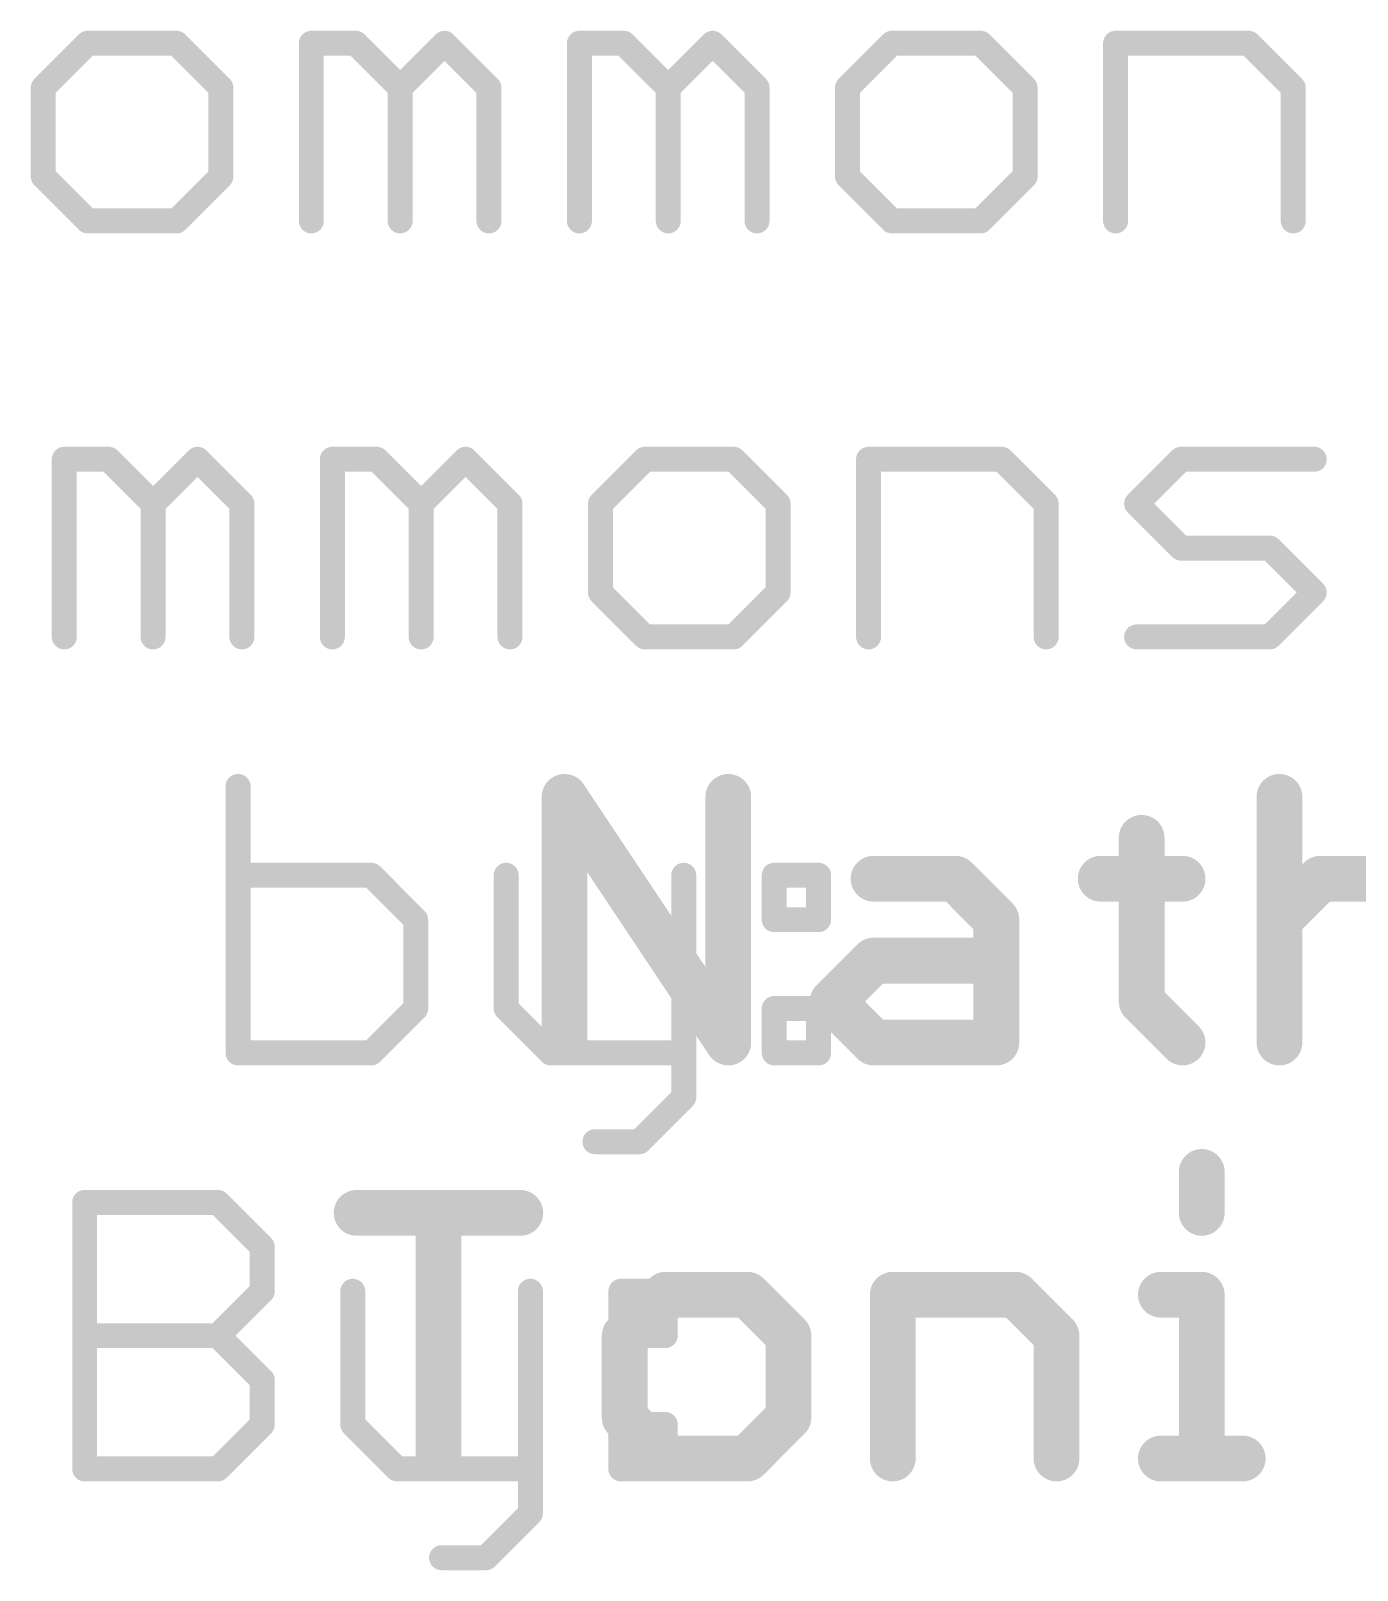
# Model space of a CAD drawing. Extents: x -17 to 90, y -12 to 22.
# Drawn here: x 27.36 to 35.46, y -11.97 to -2.57 of the extents above; entities that cross this region are included whole.
import ezdxf

# ---------------------------------------------------------------- set-up
doc = ezdxf.new("R2010")
doc.units = 0
doc.layers.add('51', color=53, linetype='CONTINUOUS')

msp = doc.modelspace()

# ---------------------------------------------------------------- linework, layer by layer
at = {"layer": '51'}
for points, const_width in [([(27.7074, -2.6491), (27.4362, -2.9203)], 0.1524), ([(28.2497, -2.6491), (27.7074, -2.6491)], 0.1524), ([(28.5209, -2.9203), (28.2497, -2.6491)], 0.1524), ([(29.0734, -3.7338), (29.0734, -2.6491)], 0.1524), ([(29.0734, -2.6491), (29.3445, -2.6491)], 0.1524), ([(29.3445, -2.6491), (29.6157, -2.9203)], 0.1524), ([(29.6157, -2.9203), (29.8868, -2.6491)], 0.1524), ([(29.8868, -2.6491), (30.158, -2.9203)], 0.1524), ([(30.7105, -3.7338), (30.7105, -2.6491)], 0.1524), ([(30.7105, -2.6491), (30.9817, -2.6491)], 0.1524), ([(30.9817, -2.6491), (31.2528, -2.9203)], 0.1524), ([(31.2528, -2.9203), (31.524, -2.6491)], 0.1524), ([(31.524, -2.6491), (31.7952, -2.9203)], 0.1524), ([(32.6188, -2.6491), (32.3477, -2.9203)], 0.1524), ([(33.1612, -2.6491), (32.6188, -2.6491)], 0.1524), ([(33.4323, -2.9203), (33.1612, -2.6491)], 0.1524), ([(33.9848, -3.7338), (33.9848, -2.6491)], 0.1524), ([(33.9848, -2.6491), (34.7983, -2.6491)], 0.1524), ([(34.7983, -2.6491), (35.0695, -2.9203)], 0.1524), ([(27.4362, -2.9203), (27.4362, -3.4626)], 0.1524), ([(28.5209, -3.4626), (28.5209, -2.9203)], 0.1524), ([(29.6157, -2.9203), (29.6157, -3.7338)], 0.1524), ([(30.158, -2.9203), (30.158, -3.7338)], 0.1524), ([(31.2528, -2.9203), (31.2528, -3.7338)], 0.1524), ([(31.7952, -2.9203), (31.7952, -3.7338)], 0.1524), ([(32.3477, -2.9203), (32.3477, -3.4626)], 0.1524), ([(33.4323, -3.4626), (33.4323, -2.9203)], 0.1524), ([(35.0695, -2.9203), (35.0695, -3.7338)], 0.1524), ([(27.4362, -3.4626), (27.7074, -3.7338)], 0.1524), ([(28.2497, -3.7338), (28.5209, -3.4626)], 0.1524), ([(32.3477, -3.4626), (32.6188, -3.7338)], 0.1524), ([(33.1612, -3.7338), (33.4323, -3.4626)], 0.1524), ([(27.7074, -3.7338), (28.2497, -3.7338)], 0.1524), ([(32.6188, -3.7338), (33.1612, -3.7338)], 0.1524), ([(27.5646, -6.2738), (27.5646, -5.1891)], 0.1524), ([(27.5646, -5.1891), (27.8358, -5.1891)], 0.1524), ([(27.8358, -5.1891), (28.1069, -5.4603)], 0.1524), ([(28.1069, -5.4603), (28.3781, -5.1891)], 0.1524), ([(28.3781, -5.1891), (28.6493, -5.4603)], 0.1524), ([(29.2018, -6.2738), (29.2018, -5.1891)], 0.1524), ([(29.2018, -5.1891), (29.4729, -5.1891)], 0.1524), ([(29.4729, -5.1891), (29.7441, -5.4603)], 0.1524), ([(29.7441, -5.4603), (30.0153, -5.1891)], 0.1524), ([(30.0153, -5.1891), (30.2864, -5.4603)], 0.1524), ([(31.1101, -5.1891), (30.8389, -5.4603)], 0.1524), ([(31.6524, -5.1891), (31.1101, -5.1891)], 0.1524), ([(31.9236, -5.4603), (31.6524, -5.1891)], 0.1524), ([(32.4761, -6.2738), (32.4761, -5.1891)], 0.1524), ([(32.4761, -5.1891), (33.2896, -5.1891)], 0.1524), ([(33.2896, -5.1891), (33.5607, -5.4603)], 0.1524), ([(34.1132, -5.4603), (34.3844, -5.1891)], 0.1524), ([(34.3844, -5.1891), (35.1979, -5.1891)], 0.1524), ([(28.1069, -5.4603), (28.1069, -6.2738)], 0.1524), ([(28.6493, -5.4603), (28.6493, -6.2738)], 0.1524), ([(29.7441, -5.4603), (29.7441, -6.2738)], 0.1524), ([(30.2864, -5.4603), (30.2864, -6.2738)], 0.1524), ([(30.8389, -5.4603), (30.8389, -6.0026)], 0.1524), ([(31.9236, -6.0026), (31.9236, -5.4603)], 0.1524), ([(33.5607, -5.4603), (33.5607, -6.2738)], 0.1524), ([(34.3844, -5.7315), (34.1132, -5.4603)], 0.1524), ([(34.9267, -5.7315), (34.3844, -5.7315)], 0.1524), ([(35.1979, -6.0026), (34.9267, -5.7315)], 0.1524), ([(30.8389, -6.0026), (31.1101, -6.2738)], 0.1524), ([(31.6524, -6.2738), (31.9236, -6.0026)], 0.1524), ([(34.9267, -6.2738), (35.1979, -6.0026)], 0.1524), ([(31.1101, -6.2738), (31.6524, -6.2738)], 0.1524), ([(34.1132, -6.2738), (34.9267, -6.2738)], 0.1524), ([(28.6259, -7.1868), (28.6259, -8.8138)], 0.1524), ([(30.6197, -8.7503), (30.6197, -7.2504)], 0.2794), ([(30.6197, -7.2504), (31.6196, -8.7503)], 0.2794), ([(31.6196, -8.7503), (31.6196, -7.2504)], 0.2794), ([(34.9855, -7.2504), (34.9855, -8.7503)], 0.2794), ([(34.144, -7.5004), (34.144, -8.5003)], 0.2794), ([(32.5068, -7.7504), (33.0068, -7.7504)], 0.2794), ([(33.0068, -7.7504), (33.2568, -8.0004)], 0.2794), ([(33.894, -7.7504), (34.394, -7.7504)], 0.2794), ([(34.9855, -8.0004), (35.2354, -7.7504)], 0.2794), ([(35.2354, -7.7504), (35.7354, -7.7504)], 0.2794), ([(29.4394, -7.7291), (28.6259, -7.7291)], 0.1524), ([(29.7106, -8.0003), (29.4394, -7.7291)], 0.1524), ([(30.2631, -7.7291), (30.2631, -8.5426)], 0.1524), ([(31.3478, -7.7291), (31.3478, -9.085)], 0.1524), ([(31.9003, -7.7291), (32.1714, -7.7291)], 0.1524), ([(31.9003, -8.0003), (31.9003, -7.7291)], 0.1524), ([(32.1714, -7.7291), (32.1714, -8.0003)], 0.1524), ([(33.2568, -8.0004), (33.2568, -8.7503)], 0.2794), ([(29.7106, -8.5426), (29.7106, -8.0003)], 0.1524), ([(32.1714, -8.0003), (31.9003, -8.0003)], 0.1524), ([(32.2569, -8.5003), (32.5068, -8.2503)], 0.2794), ([(32.5068, -8.2503), (33.2568, -8.2503)], 0.2794), ([(32.5068, -8.7503), (32.2569, -8.5003)], 0.2794), ([(34.144, -8.5003), (34.394, -8.7503)], 0.2794), ([(29.4394, -8.8138), (29.7106, -8.5426)], 0.1524), ([(30.2631, -8.5426), (30.5343, -8.8138)], 0.1524), ([(31.9003, -8.5426), (32.1714, -8.5426)], 0.1524), ([(31.9003, -8.8138), (31.9003, -8.5426)], 0.1524), ([(32.1714, -8.5426), (32.1714, -8.8138)], 0.1524), ([(33.2568, -8.7503), (32.5068, -8.7503)], 0.2794), ([(28.6259, -8.8138), (29.4394, -8.8138)], 0.1524), ([(30.5343, -8.8138), (31.3478, -8.8138)], 0.1524), ([(32.1714, -8.8138), (31.9003, -8.8138)], 0.1524), ([(31.3478, -9.085), (31.0766, -9.3561)], 0.1524), ([(31.0766, -9.3561), (30.8054, -9.3561)], 0.1524), ([(34.5111, -9.5404), (34.5111, -9.7904)], 0.2794), ([(27.6892, -11.3538), (27.6892, -9.7268)], 0.1524), ([(27.6892, -9.7268), (28.5027, -9.7268)], 0.1524), ([(28.5027, -9.7268), (28.7738, -9.998)], 0.1524), ([(29.3497, -9.7904), (30.3496, -9.7904)], 0.2794), ([(29.8497, -11.2903), (29.8497, -9.7904)], 0.2794), ([(28.7738, -9.998), (28.7738, -10.2691)], 0.1524), ([(31.2368, -10.2904), (30.9869, -10.5404)], 0.2794), ([(31.7368, -10.2904), (31.2368, -10.2904)], 0.2794), ([(31.9868, -10.5404), (31.7368, -10.2904)], 0.2794), ([(32.624, -11.2903), (32.624, -10.2904)], 0.2794), ([(32.624, -10.2904), (33.374, -10.2904)], 0.2794), ([(33.374, -10.2904), (33.6239, -10.5404)], 0.2794), ([(34.2612, -10.2904), (34.5111, -10.2904)], 0.2794), ([(34.5111, -10.2904), (34.5111, -11.2903)], 0.2794), ([(28.7738, -10.2691), (28.5027, -10.5403)], 0.1524), ([(29.3263, -10.2691), (29.3263, -11.0826)], 0.1524), ([(30.411, -10.2691), (30.411, -11.625)], 0.1524), ([(30.9635, -10.2691), (31.2346, -10.2691)], 0.1524), ([(30.9635, -10.5403), (30.9635, -10.2691)], 0.1524), ([(31.2346, -10.2691), (31.2346, -10.5403)], 0.1524), ([(30.9869, -10.5404), (30.9869, -11.0403)], 0.2794), ([(31.9868, -11.0403), (31.9868, -10.5404)], 0.2794), ([(33.6239, -10.5404), (33.6239, -11.2903)], 0.2794), ([(27.6892, -10.5403), (28.5027, -10.5403)], 0.1524), ([(28.5027, -10.5403), (28.7738, -10.8115)], 0.1524), ([(31.2346, -10.5403), (30.9635, -10.5403)], 0.1524), ([(28.7738, -10.8115), (28.7738, -11.0826)], 0.1524), ([(30.9869, -11.0403), (31.2368, -11.2903)], 0.2794), ([(31.7368, -11.2903), (31.9868, -11.0403)], 0.2794), ([(28.7738, -11.0826), (28.5027, -11.3538)], 0.1524), ([(29.3263, -11.0826), (29.5975, -11.3538)], 0.1524), ([(30.9635, -11.0826), (31.2346, -11.0826)], 0.1524), ([(30.9635, -11.3538), (30.9635, -11.0826)], 0.1524), ([(31.2346, -11.0826), (31.2346, -11.3538)], 0.1524), ([(31.2368, -11.2903), (31.7368, -11.2903)], 0.2794), ([(34.2612, -11.2903), (34.7611, -11.2903)], 0.2794), ([(28.5027, -11.3538), (27.6892, -11.3538)], 0.1524), ([(29.5975, -11.3538), (30.411, -11.3538)], 0.1524), ([(31.2346, -11.3538), (30.9635, -11.3538)], 0.1524), ([(30.411, -11.625), (30.1398, -11.8961)], 0.1524), ([(30.1398, -11.8961), (29.8687, -11.8961)], 0.1524)]:
    msp.add_lwpolyline(points, dxfattribs=dict(at, const_width=const_width))
for points, const_width in [([(27.7074, -2.611, 1), (27.7074, -2.6872)], 0.0762), ([(27.7343, -2.6761, 1), (27.6804, -2.6222)], 0.0762), ([(28.2766, -2.6222, 1), (28.2227, -2.6761)], 0.0762), ([(28.2497, -2.6872, 1), (28.2497, -2.611)], 0.0762), ([(29.1115, -2.6491, 1), (29.0353, -2.6491)], 0.0762), ([(29.0734, -2.611, 1), (29.0734, -2.6872)], 0.0762), ([(29.3715, -2.6222, 1), (29.3176, -2.6761)], 0.0762), ([(29.3445, -2.6872, 1), (29.3445, -2.611)], 0.0762), ([(29.9138, -2.6222, 1), (29.8599, -2.6761)], 0.0762), ([(29.9138, -2.6761, 1), (29.8599, -2.6222)], 0.0762), ([(30.7486, -2.6491, 1), (30.6724, -2.6491)], 0.0762), ([(30.7105, -2.611, 1), (30.7105, -2.6872)], 0.0762), ([(31.0086, -2.6222, 1), (30.9547, -2.6761)], 0.0762), ([(30.9817, -2.6872, 1), (30.9817, -2.611)], 0.0762), ([(31.5509, -2.6222, 1), (31.4971, -2.6761)], 0.0762), ([(31.5509, -2.6761, 1), (31.4971, -2.6222)], 0.0762), ([(32.6188, -2.611, 1), (32.6188, -2.6872)], 0.0762), ([(32.6458, -2.6761, 1), (32.5919, -2.6222)], 0.0762), ([(33.1881, -2.6222, 1), (33.1342, -2.6761)], 0.0762), ([(33.1612, -2.6872, 1), (33.1612, -2.611)], 0.0762), ([(34.0229, -2.6491, 1), (33.9467, -2.6491)], 0.0762), ([(33.9848, -2.611, 1), (33.9848, -2.6872)], 0.0762), ([(34.8253, -2.6222, 1), (34.7714, -2.6761)], 0.0762), ([(34.7983, -2.6872, 1), (34.7983, -2.611)], 0.0762), ([(27.4743, -2.9203, 1), (27.3981, -2.9203)], 0.0762), ([(27.4093, -2.8934, 1), (27.4631, -2.9472)], 0.0762), ([(28.559, -2.9203, 1), (28.4828, -2.9203)], 0.0762), ([(28.4939, -2.9472, 1), (28.5478, -2.8934)], 0.0762), ([(29.6538, -2.9203, 1), (29.5776, -2.9203)], 0.0762), ([(29.5887, -2.8934, 1), (29.6426, -2.9472)], 0.0762), ([(29.5887, -2.9472, 1), (29.6426, -2.8934)], 0.0762), ([(30.1961, -2.9203, 1), (30.1199, -2.9203)], 0.0762), ([(30.1311, -2.9472, 1), (30.185, -2.8934)], 0.0762), ([(31.2909, -2.9203, 1), (31.2147, -2.9203)], 0.0762), ([(31.2259, -2.8934, 1), (31.2798, -2.9472)], 0.0762), ([(31.2259, -2.9472, 1), (31.2798, -2.8934)], 0.0762), ([(31.8333, -2.9203, 1), (31.7571, -2.9203)], 0.0762), ([(31.7682, -2.9472, 1), (31.8221, -2.8934)], 0.0762), ([(32.3858, -2.9203, 1), (32.3096, -2.9203)], 0.0762), ([(32.3207, -2.8934, 1), (32.3746, -2.9472)], 0.0762), ([(33.4704, -2.9203, 1), (33.3942, -2.9203)], 0.0762), ([(33.4054, -2.9472, 1), (33.4593, -2.8934)], 0.0762), ([(35.1076, -2.9203, 1), (35.0314, -2.9203)], 0.0762), ([(35.0425, -2.9472, 1), (35.0964, -2.8934)], 0.0762), ([(27.4631, -3.4357, 1), (27.4093, -3.4896)], 0.0762), ([(27.3981, -3.4626, 1), (27.4743, -3.4626)], 0.0762), ([(28.4828, -3.4626, 1), (28.559, -3.4626)], 0.0762), ([(28.5478, -3.4896, 1), (28.4939, -3.4357)], 0.0762), ([(32.3746, -3.4357, 1), (32.3207, -3.4896)], 0.0762), ([(32.3096, -3.4626, 1), (32.3858, -3.4626)], 0.0762), ([(33.3942, -3.4626, 1), (33.4704, -3.4626)], 0.0762), ([(33.4593, -3.4896, 1), (33.4054, -3.4357)], 0.0762), ([(27.7074, -3.6957, 1), (27.7074, -3.7719)], 0.0762), ([(28.2497, -3.7719, 1), (28.2497, -3.6957)], 0.0762), ([(32.6188, -3.6957, 1), (32.6188, -3.7719)], 0.0762), ([(33.1612, -3.7719, 1), (33.1612, -3.6957)], 0.0762), ([(27.6804, -3.7607, 1), (27.7343, -3.7069)], 0.0762), ([(28.2227, -3.7069, 1), (28.2766, -3.7607)], 0.0762), ([(29.0353, -3.7338, 1), (29.1115, -3.7338)], 0.0762), ([(29.5776, -3.7338, 1), (29.6538, -3.7338)], 0.0762), ([(30.1199, -3.7338, 1), (30.1961, -3.7338)], 0.0762), ([(30.6724, -3.7338, 1), (30.7486, -3.7338)], 0.0762), ([(31.2147, -3.7338, 1), (31.2909, -3.7338)], 0.0762), ([(31.7571, -3.7338, 1), (31.8333, -3.7338)], 0.0762), ([(32.5919, -3.7607, 1), (32.6458, -3.7069)], 0.0762), ([(33.1342, -3.7069, 1), (33.1881, -3.7607)], 0.0762), ([(33.9467, -3.7338, 1), (34.0229, -3.7338)], 0.0762), ([(35.0314, -3.7338, 1), (35.1076, -3.7338)], 0.0762), ([(27.6027, -5.1891, 1), (27.5265, -5.1891)], 0.0762), ([(27.5646, -5.151, 1), (27.5646, -5.2272)], 0.0762), ([(27.8627, -5.1622, 1), (27.8088, -5.2161)], 0.0762), ([(27.8358, -5.2272, 1), (27.8358, -5.151)], 0.0762), ([(28.405, -5.1622, 1), (28.3512, -5.2161)], 0.0762), ([(28.405, -5.2161, 1), (28.3512, -5.1622)], 0.0762), ([(29.2399, -5.1891, 1), (29.1637, -5.1891)], 0.0762), ([(29.2018, -5.151, 1), (29.2018, -5.2272)], 0.0762), ([(29.4999, -5.1622, 1), (29.446, -5.2161)], 0.0762), ([(29.4729, -5.2272, 1), (29.4729, -5.151)], 0.0762), ([(30.0422, -5.1622, 1), (29.9883, -5.2161)], 0.0762), ([(30.0422, -5.2161, 1), (29.9883, -5.1622)], 0.0762), ([(31.1101, -5.151, 1), (31.1101, -5.2272)], 0.0762), ([(31.137, -5.2161, 1), (31.0831, -5.1622)], 0.0762), ([(31.6793, -5.1622, 1), (31.6255, -5.2161)], 0.0762), ([(31.6524, -5.2272, 1), (31.6524, -5.151)], 0.0762), ([(32.5142, -5.1891, 1), (32.438, -5.1891)], 0.0762), ([(32.4761, -5.151, 1), (32.4761, -5.2272)], 0.0762), ([(33.3165, -5.1622, 1), (33.2626, -5.2161)], 0.0762), ([(33.2896, -5.2272, 1), (33.2896, -5.151)], 0.0762), ([(34.3844, -5.151, 1), (34.3844, -5.2272)], 0.0762), ([(34.4113, -5.2161, 1), (34.3574, -5.1622)], 0.0762), ([(35.1979, -5.2272, 1), (35.1979, -5.151)], 0.0762), ([(28.145, -5.4603, 1), (28.0688, -5.4603)], 0.0762), ([(28.08, -5.4334, 1), (28.1339, -5.4872)], 0.0762), ([(28.08, -5.4872, 1), (28.1339, -5.4334)], 0.0762), ([(28.6874, -5.4603, 1), (28.6112, -5.4603)], 0.0762), ([(28.6223, -5.4872, 1), (28.6762, -5.4334)], 0.0762), ([(29.7822, -5.4603, 1), (29.706, -5.4603)], 0.0762), ([(29.7171, -5.4334, 1), (29.771, -5.4872)], 0.0762), ([(29.7171, -5.4872, 1), (29.771, -5.4334)], 0.0762), ([(30.3245, -5.4603, 1), (30.2483, -5.4603)], 0.0762), ([(30.2595, -5.4872, 1), (30.3134, -5.4334)], 0.0762), ([(30.877, -5.4603, 1), (30.8008, -5.4603)], 0.0762), ([(30.812, -5.4334, 1), (30.8659, -5.4872)], 0.0762), ([(31.9617, -5.4603, 1), (31.8855, -5.4603)], 0.0762), ([(31.8966, -5.4872, 1), (31.9505, -5.4334)], 0.0762), ([(33.5988, -5.4603, 1), (33.5226, -5.4603)], 0.0762), ([(33.5338, -5.4872, 1), (33.5877, -5.4334)], 0.0762), ([(34.1402, -5.4334, 1), (34.0863, -5.4872)], 0.0762), ([(34.0863, -5.4334, 1), (34.1402, -5.4872)], 0.0762), ([(34.3844, -5.6934, 1), (34.3844, -5.7696)], 0.0762), ([(34.3574, -5.7584, 1), (34.4113, -5.7045)], 0.0762), ([(34.9537, -5.7045, 1), (34.8998, -5.7584)], 0.0762), ([(34.9267, -5.7696, 1), (34.9267, -5.6934)], 0.0762), ([(30.8659, -5.9757, 1), (30.812, -6.0296)], 0.0762), ([(30.8008, -6.0026, 1), (30.877, -6.0026)], 0.0762), ([(31.8855, -6.0026, 1), (31.9617, -6.0026)], 0.0762), ([(31.9505, -6.0296, 1), (31.8966, -5.9757)], 0.0762), ([(35.2248, -6.0296, 1), (35.1709, -5.9757)], 0.0762), ([(35.1709, -6.0296, 1), (35.2248, -5.9757)], 0.0762), ([(31.1101, -6.2357, 1), (31.1101, -6.3119)], 0.0762), ([(31.6524, -6.3119, 1), (31.6524, -6.2357)], 0.0762), ([(34.1132, -6.2357, 1), (34.1132, -6.3119)], 0.0762), ([(34.9267, -6.3119, 1), (34.9267, -6.2357)], 0.0762), ([(27.5265, -6.2738, 1), (27.6027, -6.2738)], 0.0762), ([(28.0688, -6.2738, 1), (28.145, -6.2738)], 0.0762), ([(28.6112, -6.2738, 1), (28.6874, -6.2738)], 0.0762), ([(29.1637, -6.2738, 1), (29.2399, -6.2738)], 0.0762), ([(29.706, -6.2738, 1), (29.7822, -6.2738)], 0.0762), ([(30.2483, -6.2738, 1), (30.3245, -6.2738)], 0.0762), ([(31.0831, -6.3007, 1), (31.137, -6.2469)], 0.0762), ([(31.6255, -6.2469, 1), (31.6793, -6.3007)], 0.0762), ([(32.438, -6.2738, 1), (32.5142, -6.2738)], 0.0762), ([(33.5226, -6.2738, 1), (33.5988, -6.2738)], 0.0762), ([(34.8998, -6.2469, 1), (34.9537, -6.3007)], 0.0762), ([(28.664, -7.1868, 1), (28.5878, -7.1868)], 0.0762), ([(30.6778, -7.2117, 1), (30.5616, -7.2892)], 0.1397), ([(30.6896, -7.2504, 1), (30.5499, -7.2504)], 0.1397), ([(31.6895, -7.2504, 1), (31.5498, -7.2504)], 0.1397), ([(35.0553, -7.2504, 1), (34.9156, -7.2504)], 0.1397), ([(34.2138, -7.5004, 1), (34.0741, -7.5004)], 0.1397), ([(32.5068, -7.6805, 1), (32.5068, -7.8202)], 0.1397), ([(33.0562, -7.701, 1), (32.9574, -7.7998)], 0.1397), ([(33.0068, -7.8202, 1), (33.0068, -7.6805)], 0.1397), ([(33.894, -7.6805, 1), (33.894, -7.8202)], 0.1397), ([(34.394, -7.8202, 1), (34.394, -7.6805)], 0.1397), ([(35.2354, -7.6805, 1), (35.2354, -7.8202)], 0.1397), ([(35.2848, -7.7998, 1), (35.186, -7.701)], 0.1397), ([(28.6259, -7.691, 1), (28.6259, -7.7672)], 0.0762), ([(29.4664, -7.7022, 1), (29.4125, -7.7561)], 0.0762), ([(29.4394, -7.7672, 1), (29.4394, -7.691)], 0.0762), ([(30.3012, -7.7291, 1), (30.225, -7.7291)], 0.0762), ([(31.3859, -7.7291, 1), (31.3097, -7.7291)], 0.0762), ([(31.9003, -7.691, 1), (31.9003, -7.7672)], 0.0762), ([(31.9384, -7.7291, 1), (31.8622, -7.7291)], 0.0762), ([(32.2095, -7.7291, 1), (32.1333, -7.7291)], 0.0762), ([(32.1714, -7.7672, 1), (32.1714, -7.691)], 0.0762), ([(33.3266, -8.0004, 1), (33.1869, -8.0004)], 0.1397), ([(33.2074, -8.0498, 1), (33.3062, -7.951)], 0.1397), ([(34.9361, -7.951, 1), (35.0348, -8.0498)], 0.1397), ([(29.7487, -8.0003, 1), (29.6725, -8.0003)], 0.0762), ([(29.6837, -8.0272, 1), (29.7375, -7.9734)], 0.0762), ([(31.9003, -7.9622, 1), (31.9003, -8.0384)], 0.0762), ([(31.8622, -8.0003, 1), (31.9384, -8.0003)], 0.0762), ([(32.1333, -8.0003, 1), (32.2095, -8.0003)], 0.0762), ([(32.1714, -8.0384, 1), (32.1714, -7.9622)], 0.0762), ([(32.5068, -8.1805, 1), (32.5068, -8.3202)], 0.1397), ([(32.5562, -8.2997, 1), (32.4574, -8.2009)], 0.1397), ([(33.2568, -8.3202, 1), (33.2568, -8.1805)], 0.1397), ([(32.3062, -8.4509, 1), (32.2075, -8.5497)], 0.1397), ([(34.1934, -8.4509, 1), (34.0946, -8.5497)], 0.1397), ([(32.2075, -8.4509, 1), (32.3062, -8.5497)], 0.1397), ([(34.0741, -8.5003, 1), (34.2138, -8.5003)], 0.1397), ([(29.6725, -8.5426, 1), (29.7487, -8.5426)], 0.0762), ([(29.7375, -8.5696, 1), (29.6837, -8.5157)], 0.0762), ([(30.29, -8.5157, 1), (30.2362, -8.5696)], 0.0762), ([(30.225, -8.5426, 1), (30.3012, -8.5426)], 0.0762), ([(31.9003, -8.5045, 1), (31.9003, -8.5807)], 0.0762), ([(31.9384, -8.5426, 1), (31.8622, -8.5426)], 0.0762), ([(32.2095, -8.5426, 1), (32.1333, -8.5426)], 0.0762), ([(32.1714, -8.5807, 1), (32.1714, -8.5045)], 0.0762), ([(31.5615, -8.789, 1), (31.6777, -8.7116)], 0.1397), ([(32.5068, -8.6805, 1), (32.5068, -8.8202)], 0.1397), ([(32.4574, -8.7997, 1), (32.5562, -8.7009)], 0.1397), ([(33.2568, -8.8202, 1), (33.2568, -8.6805)], 0.1397), ([(34.3446, -8.7997, 1), (34.4434, -8.7009)], 0.1397), ([(28.6259, -8.7757, 1), (28.6259, -8.8519)], 0.0762), ([(29.4394, -8.8519, 1), (29.4394, -8.7757)], 0.0762), ([(30.5343, -8.7757, 1), (30.5343, -8.8519)], 0.0762), ([(30.5499, -8.7503, 1), (30.6896, -8.7503)], 0.1397), ([(31.3478, -8.8519, 1), (31.3478, -8.7757)], 0.0762), ([(31.5498, -8.7503, 1), (31.6895, -8.7503)], 0.1397), ([(31.9003, -8.7757, 1), (31.9003, -8.8519)], 0.0762), ([(32.1714, -8.8519, 1), (32.1714, -8.7757)], 0.0762), ([(33.1869, -8.7503, 1), (33.3266, -8.7503)], 0.1397), ([(34.9156, -8.7503, 1), (35.0553, -8.7503)], 0.1397), ([(28.5878, -8.8138, 1), (28.664, -8.8138)], 0.0762), ([(29.4125, -8.7869, 1), (29.4664, -8.8407)], 0.0762), ([(30.5073, -8.8407, 1), (30.5612, -8.7869)], 0.0762), ([(31.8622, -8.8138, 1), (31.9384, -8.8138)], 0.0762), ([(32.1333, -8.8138, 1), (32.2095, -8.8138)], 0.0762), ([(31.3747, -9.1119, 1), (31.3208, -9.058)], 0.0762), ([(31.3097, -9.085, 1), (31.3859, -9.085)], 0.0762), ([(30.8054, -9.318, 1), (30.8054, -9.3942)], 0.0762), ([(31.0497, -9.3292, 1), (31.1035, -9.3831)], 0.0762), ([(31.0766, -9.3942, 1), (31.0766, -9.318)], 0.0762), ([(34.581, -9.5404, 1), (34.4413, -9.5404)], 0.1397), ([(27.7273, -9.7268, 1), (27.6511, -9.7268)], 0.0762), ([(27.6892, -9.6887, 1), (27.6892, -9.7649)], 0.0762), ([(28.5296, -9.6999, 1), (28.4757, -9.7538)], 0.0762), ([(28.5027, -9.7649, 1), (28.5027, -9.6887)], 0.0762), ([(29.3497, -9.7206, 1), (29.3497, -9.8603)], 0.1397), ([(29.9195, -9.7904, 1), (29.7798, -9.7904)], 0.1397), ([(30.3496, -9.8603, 1), (30.3496, -9.7206)], 0.1397), ([(34.4413, -9.7904, 1), (34.581, -9.7904)], 0.1397), ([(28.8119, -9.998, 1), (28.7357, -9.998)], 0.0762), ([(28.7469, -10.0249, 1), (28.8008, -9.971)], 0.0762), ([(31.2368, -10.2205, 1), (31.2368, -10.3602)], 0.1397), ([(31.2862, -10.3398, 1), (31.1874, -10.241)], 0.1397), ([(31.7862, -10.241, 1), (31.6874, -10.3398)], 0.1397), ([(31.7368, -10.3602, 1), (31.7368, -10.2205)], 0.1397), ([(32.624, -10.2205, 1), (32.624, -10.3602)], 0.1397), ([(32.6939, -10.2904, 1), (32.5542, -10.2904)], 0.1397), ([(33.4233, -10.241, 1), (33.3246, -10.3398)], 0.1397), ([(33.374, -10.3602, 1), (33.374, -10.2205)], 0.1397), ([(34.2612, -10.2205, 1), (34.2612, -10.3602)], 0.1397), ([(34.581, -10.2904, 1), (34.4413, -10.2904)], 0.1397), ([(34.5111, -10.3602, 1), (34.5111, -10.2205)], 0.1397), ([(28.7357, -10.2691, 1), (28.8119, -10.2691)], 0.0762), ([(28.8008, -10.2961, 1), (28.7469, -10.2422)], 0.0762), ([(29.3644, -10.2691, 1), (29.2882, -10.2691)], 0.0762), ([(30.4491, -10.2691, 1), (30.3729, -10.2691)], 0.0762), ([(30.9635, -10.231, 1), (30.9635, -10.3072)], 0.0762), ([(31.0016, -10.2691, 1), (30.9254, -10.2691)], 0.0762), ([(31.2727, -10.2691, 1), (31.1965, -10.2691)], 0.0762), ([(31.2346, -10.3072, 1), (31.2346, -10.231)], 0.0762), ([(31.0567, -10.5404, 1), (30.917, -10.5404)], 0.1397), ([(30.9375, -10.491, 1), (31.0362, -10.5898)], 0.1397), ([(32.0566, -10.5404, 1), (31.9169, -10.5404)], 0.1397), ([(31.9374, -10.5898, 1), (32.0362, -10.491)], 0.1397), ([(33.6938, -10.5404, 1), (33.5541, -10.5404)], 0.1397), ([(33.5745, -10.5898, 1), (33.6733, -10.491)], 0.1397), ([(27.6892, -10.5022, 1), (27.6892, -10.5784)], 0.0762), ([(28.5296, -10.5134, 1), (28.4757, -10.5672)], 0.0762), ([(28.4757, -10.5134, 1), (28.5296, -10.5672)], 0.0762), ([(28.5027, -10.5784, 1), (28.5027, -10.5022)], 0.0762), ([(30.9635, -10.5022, 1), (30.9635, -10.5784)], 0.0762), ([(30.9254, -10.5403, 1), (31.0016, -10.5403)], 0.0762), ([(31.1965, -10.5403, 1), (31.2727, -10.5403)], 0.0762), ([(31.2346, -10.5784, 1), (31.2346, -10.5022)], 0.0762), ([(28.8119, -10.8115, 1), (28.7357, -10.8115)], 0.0762), ([(28.7469, -10.8384, 1), (28.8008, -10.7845)], 0.0762), ([(31.0362, -10.9909, 1), (30.9375, -11.0897)], 0.1397), ([(32.0362, -11.0897, 1), (31.9374, -10.9909)], 0.1397), ([(30.917, -11.0403, 1), (31.0567, -11.0403)], 0.1397), ([(31.9169, -11.0403, 1), (32.0566, -11.0403)], 0.1397), ([(28.7357, -11.0826, 1), (28.8119, -11.0826)], 0.0762), ([(28.8008, -11.1096, 1), (28.7469, -11.0557)], 0.0762), ([(29.3533, -11.0557, 1), (29.2994, -11.1096)], 0.0762), ([(29.2882, -11.0826, 1), (29.3644, -11.0826)], 0.0762), ([(30.9635, -11.0445, 1), (30.9635, -11.1207)], 0.0762), ([(31.0016, -11.0826, 1), (30.9254, -11.0826)], 0.0762), ([(31.2727, -11.0826, 1), (31.1965, -11.0826)], 0.0762), ([(31.2346, -11.1207, 1), (31.2346, -11.0445)], 0.0762), ([(31.2368, -11.2204, 1), (31.2368, -11.3602)], 0.1397), ([(31.1874, -11.3397, 1), (31.2862, -11.2409)], 0.1397), ([(31.6874, -11.2409, 1), (31.7862, -11.3397)], 0.1397), ([(31.7368, -11.3602, 1), (31.7368, -11.2204)], 0.1397), ([(34.2612, -11.2204, 1), (34.2612, -11.3602)], 0.1397), ([(34.7611, -11.3602, 1), (34.7611, -11.2204)], 0.1397), ([(27.6892, -11.3157, 1), (27.6892, -11.3919)], 0.0762), ([(28.5027, -11.3919, 1), (28.5027, -11.3157)], 0.0762), ([(29.5975, -11.3157, 1), (29.5975, -11.3919)], 0.0762), ([(29.7798, -11.2903, 1), (29.9195, -11.2903)], 0.1397), ([(30.411, -11.3919, 1), (30.411, -11.3157)], 0.0762), ([(30.9635, -11.3157, 1), (30.9635, -11.3919)], 0.0762), ([(31.2346, -11.3919, 1), (31.2346, -11.3157)], 0.0762), ([(32.5542, -11.2903, 1), (32.6939, -11.2903)], 0.1397), ([(33.5541, -11.2903, 1), (33.6938, -11.2903)], 0.1397), ([(34.4413, -11.2903, 1), (34.581, -11.2903)], 0.1397), ([(27.6511, -11.3538, 1), (27.7273, -11.3538)], 0.0762), ([(28.4757, -11.3269, 1), (28.5296, -11.3807)], 0.0762), ([(29.5705, -11.3807, 1), (29.6244, -11.3269)], 0.0762), ([(30.9254, -11.3538, 1), (31.0016, -11.3538)], 0.0762), ([(31.1965, -11.3538, 1), (31.2727, -11.3538)], 0.0762), ([(30.4379, -11.6519, 1), (30.384, -11.598)], 0.0762), ([(30.3729, -11.625, 1), (30.4491, -11.625)], 0.0762), ([(29.8687, -11.858, 1), (29.8687, -11.9342)], 0.0762), ([(30.1129, -11.8692, 1), (30.1668, -11.9231)], 0.0762), ([(30.1398, -11.9342, 1), (30.1398, -11.858)], 0.0762)]:
    msp.add_lwpolyline(points, format="xyb", dxfattribs=dict(at, const_width=const_width))

doc.saveas('drawing.dxf')
